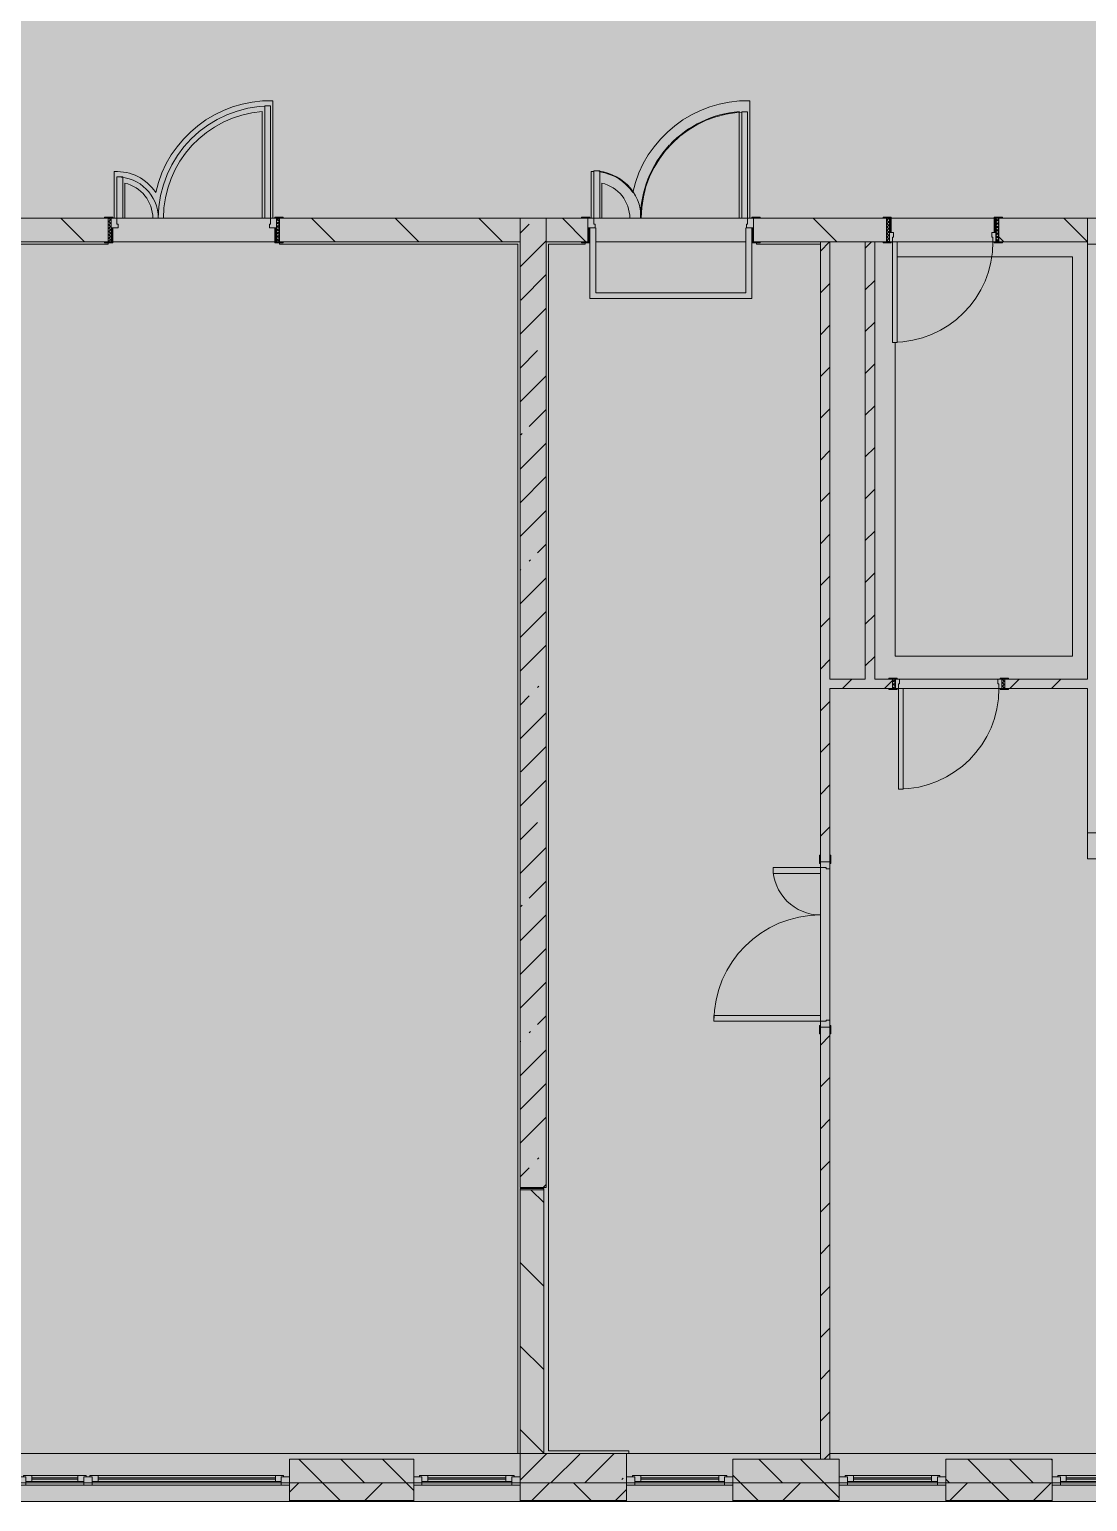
# Model space of a CAD drawing. Header units: millimetres. Extents: x 2623 to 210903, y -8553 to 29000.
# Drawn here: x 186873 to 195823, y -258 to 12198 of the extents above; entities that cross this region are included whole.
import ezdxf

# ---------------------------------------------------------------- set-up
doc = ezdxf.new("R2010")
doc.units = ezdxf.units.MM
for name, color, linetype, lineweight, true_color in [('A-DETL-2', 7, 'Continuous', 5, 0x737373), ('A-DOOR-3', 7, 'Continuous', 5, 0xb7b7b7), ('A-DOOR-4', 7, 'Continuous', 5, 0xe2e2e2), ('A-DOOR-5', 7, 'Continuous', 5, 0xaaaaaa), ('A-DOOR-FRAM-3', 7, 'Continuous', 5, 0xe2e2e2), ('A-DOOR-FRAM-4', 7, 'Continuous', 5, 0xb7b7b7), ('A-DOOR-FRAM-5', 7, 'Continuous', 5, 0xaaaaaa), ('A-FLOR-2', 7, 'Continuous', 5, 0xb7b7b7), ('A-GLAZ-1', 7, 'Continuous', 5, 0x737373), ('A-WALL-5', 7, 'Continuous', 5, 0x737373), ('A-WALL-6', 7, 'Continuous', 9, 0x737373), ('I-WALL-5', 7, 'Continuous', 5, 0x737373), ('S-COLS-2', 7, 'Continuous', 5, 0x737373)]:
    doc.layers.add(name, color=color, linetype=linetype, lineweight=lineweight, true_color=true_color)
doc.layers.add('A-DETL-GENF-6', color=7, linetype='Continuous', lineweight=9, true_color=0xc0c0c0, transparency=0.4)
for name, color, linetype, lineweight in [('A-WALL-4', 7, 'Continuous', 5), ('I-WALL-4', 7, 'Continuous', 5), ('S-COLS-1', 7, 'Continuous', 5)]:
    doc.layers.add(name, color=color, linetype=linetype, lineweight=lineweight)
pattern_1 = [(135, (83893.37, 0), (-353.5534, -353.5534), [])]
pattern_2 = [(45, (83893.37, 0), (-285.1231, 285.1231), []), (45, (84178.5, 0), (-285.1231, 285.1231), [504.031, -100.806, 16.764, -84.042])]
pattern_3 = [(45, (83893.37, 0), (-176.7767, 176.7767), [])]

# ---------------------------------------------------------------- blocks, each defined once
blk = doc.blocks.new('110_Дверь_СКБ_2Ст - Д-2а_л_ Из коридора на лестницу-32216062-3_1_3_птичка')
at = {"layer": 'A-DOOR-4'}
for points in [[(612, 100), (662, 100), (662, 1000), (612, 1000), (612, 300)], [(-588, 100), (-588, 500), (-638, 500), (-638, 100)], [(712, -100), (712, 20), (698, 20), (698, -100)]]:
    blk.add_hatch(color=256, dxfattribs=at).paths.add_polyline_path(points)
h = blk.add_hatch(color=256, dxfattribs=at)
h.paths.add_polyline_path([(712, 20), (712, 100), (662, 100), (662, 50), (652, 50), (652, 20), (680, 20)])
h.paths.add_polyline_path([(-628, 20), (-628, 50), (-638, 50), (-638, 100), (-688, 100), (-688, 20)])
at = {"layer": 'A-DOOR-FRAM-3'}
for points in [[(-672, 100), (-672, 108), (-742, 108), (-742, 100)], [(-672, -100), (-672, 20), (-688, 20), (-688, -100)], [(768, 100), (768, 108), (698, 108), (698, 100)], [(-672, -108), (-672, -100), (-742, -100), (-742, -108)], [(768, -108), (768, -100), (698, -100), (698, -108)]]:
    blk.add_hatch(color=256, dxfattribs=at).paths.add_polyline_path(points)
at = {"layer": 'A-DOOR-3'}
for p, q in [((662, 1000), (612, 1000)), ((612, 1000), (612, 100)), ((662, 100), (662, 1000)), ((-638, 500), (-638, 100)), ((-588, 500), (-638, 500)), ((-588, 100), (-588, 500)), ((-638, 100), (-588, 100)), ((612, 100), (662, 100))]:
    blk.add_line(p, q, dxfattribs=at)
for centre, radius, start, end in [((662, 100), 900, 90, 180), ((-638, 100), 400, 360, 90)]:
    blk.add_arc(centre, radius, start, end, dxfattribs=at)
at = {"layer": 'A-DOOR-FRAM-4'}
for p, q in [((-672, 108), (-742, 108)), ((-742, 108), (-742, 100)), ((-742, 100), (-672, 100)), ((-638, 100), (-688, 100)), ((-688, 100), (-688, 20)), ((-688, 20), (-628, 20)), ((-672, 20), (-688, 20)), ((-688, 20), (-688, -100)), ((-672, 100), (-672, 108)), ((-672, -100), (-672, 20)), ((-638, 50), (-638, 100)), ((-628, 50), (-638, 50)), ((-628, 20), (-628, 50)), ((662, 50), (652, 50)), ((652, 50), (652, 20)), ((652, 20), (712, 20)), ((662, 100), (662, 50)), ((712, 100), (662, 100)), ((768, 108), (698, 108)), ((698, 108), (698, 100)), ((698, 100), (768, 100)), ((712, 20), (698, 20)), ((698, 20), (698, -100)), ((712, 20), (712, 100)), ((712, -100), (712, 20)), ((768, 100), (768, 108)), ((-672, -100), (-742, -100)), ((-742, -100), (-742, -108)), ((-742, -108), (-672, -108)), ((-688, -100), (-672, -100)), ((-672, -108), (-672, -100)), ((698, -100), (712, -100)), ((768, -100), (698, -100)), ((698, -100), (698, -108)), ((698, -108), (768, -108)), ((768, -108), (768, -100))]:
    blk.add_line(p, q, dxfattribs=at)
blk = doc.blocks.new('120_Окно_СКБ_2Ст_Фрамуга сверху - 120_Окно_СКБ_2Ст_2300х2500_h_ ДОО-19727959-3_1_3_птичка')
at = {"layer": 'A-GLAZ-1'}
for p, q in [((-1150, -127), (-1150, -57)), ((-1150, -57), (-1080, -57)), ((1150, -57), (-1150, -57)), ((-1080, -57), (-1080, -127)), ((-1080, -57), (1080, -57)), ((520, -87), (-1080, -87)), ((-1080, -87), (-1080, -127)), ((-1030, -137), (-1030, -87)), ((-1030, -107), (470, -107)), ((470, -117), (-1030, -117)), ((470, -137), (470, -87)), ((520, -127), (520, -57)), ((520, -57), (590, -57)), ((520, -127), (520, -87)), ((590, -57), (590, -127)), ((1080, -87), (590, -87)), ((590, -87), (590, -127)), ((640, -137), (640, -87)), ((640, -107), (1030, -107)), ((1030, -117), (640, -117)), ((1030, -137), (1030, -87)), ((1080, -127), (1080, -57)), ((1080, -57), (1150, -57)), ((1080, -127), (1080, -87)), ((1150, -57), (1150, -127)), ((-1080, -127), (-1150, -127)), ((-1150, -127), (-1100, -127)), ((-1080, -127), (-1100, -127)), ((-1100, -127), (-1100, -137)), ((-1100, -137), (540, -137)), ((540, -137), (-1100, -137)), ((590, -127), (520, -127)), ((540, -127), (520, -127)), ((540, -127), (570, -127)), ((540, -127), (570, -127)), ((540, -137), (540, -127)), ((590, -127), (570, -127)), ((570, -127), (570, -137)), ((570, -137), (1100, -137)), ((1100, -137), (570, -137)), ((1150, -127), (1080, -127)), ((1100, -127), (1080, -127)), ((1100, -127), (1150, -127)), ((1100, -137), (1100, -127))]:
    blk.add_line(p, q, dxfattribs=at)
blk = doc.blocks.new('120_Окно_СКБ_1Ст - 120_Окно_СКБ_1Ст 900х2500_h_ с форточкой-22876038-3_1_3_птичка')
at = {"layer": 'A-GLAZ-1'}
for p, q in [((-450, -127), (-450, -57)), ((-450, -57), (-380, -57)), ((450, -57), (-450, -57)), ((-380, -57), (-380, -127)), ((380, -87), (-380, -87)), ((-380, -87), (-380, -127)), ((-330, -137), (-330, -87)), ((-330, -107), (330, -107)), ((330, -117), (-330, -117)), ((330, -137), (330, -87)), ((380, -127), (380, -57)), ((380, -57), (450, -57)), ((380, -127), (380, -87)), ((450, -57), (450, -127)), ((-380, -127), (-450, -127)), ((-450, -127), (-400, -127)), ((-380, -127), (-400, -127)), ((-400, -127), (-400, -137)), ((-400, -137), (400, -137)), ((400, -137), (-400, -137)), ((450, -127), (380, -127)), ((400, -127), (380, -127)), ((400, -127), (450, -127)), ((400, -137), (400, -127))]:
    blk.add_line(p, q, dxfattribs=at)
blk = doc.blocks.new('110_Дверь_СКБ_1Ст_Внутренняя1 - Д-8 950x2100h_охрана-V60-3_1_3_птичка')
at = {"layer": 'A-DOOR-4'}
h = blk.add_hatch(color=256, dxfattribs=at)
h.paths.add_polyline_path([(437.5, 100), (437.5, 60), (427.5, 60), (427.5, 20), (462.5, 20), (462.5, 100)])
h.paths.add_polyline_path([(-412.5, 100), (-437.5, 100), (-437.5, 20), (-402.5, 20), (-402.5, 60), (-412.5, 60)])
at = {"layer": 'A-DOOR-5'}
h = blk.add_hatch(dxfattribs=at)
h.set_pattern_fill('FP_9', color=256, style=0, pattern_type=2)
h.set_pattern_definition([(135, (1826.41, 164.685), (-14.14214, -14.14214), []), (225, (1826.41, 164.685), (14.14214, -14.14214), [])])
h.paths.add_polyline_path([(487.5, 100), (462.5, 100), (462.5, -100), (487.5, -100), (487.5, -34.8)])
at = {"layer": 'A-DOOR-FRAM-3'}
for points in [[(397.5, 950), (397.5, 100), (437.5, 100), (437.5, 950)], [(-492.5, 108), (-492.5, 100), (-422.5, 100), (-422.5, 108)], [(-422.5, 20), (-437.5, 20), (-437.5, -100), (-422.5, -100), (-422.5, -34.8)], [(517.5, 108), (447.5, 108), (447.5, 100), (517.5, 100)], [(462.5, 20), (447.5, 20), (447.5, -100), (462.5, -100), (462.5, -34.8)], [(-492.5, -100), (-492.5, -108), (-422.5, -108), (-422.5, -100)], [(447.5, -100), (447.5, -108), (517.5, -108), (517.5, -100)]]:
    blk.add_hatch(color=256, dxfattribs=at).paths.add_polyline_path(points)
at = {"layer": 'A-DOOR-FRAM-5'}
h = blk.add_hatch(dxfattribs=at)
h.set_pattern_fill('FP_10', color=256, style=0, pattern_type=2)
h.set_pattern_definition([(45, (-296.384, 164.685), (-14.1421, 14.1421), []), (135, (-296.384, 164.685), (-14.1421, -14.1421), [])])
h.paths.add_polyline_path([(-437.5, 100), (-462.5, 100), (-462.5, -100), (-437.5, -100), (-437.5, -34.8)])
at = {"layer": 'A-DOOR-3'}
for p, q in [((437.5, 950), (397.5, 950)), ((397.5, 950), (397.5, 100)), ((437.5, 100), (437.5, 950)), ((397.5, 100), (437.5, 100))]:
    blk.add_line(p, q, dxfattribs=at)
blk.add_arc((437.5, 100), 850, 90, 180, dxfattribs=at)
at = {"layer": 'A-DOOR-FRAM-4'}
for p, q in [((-422.5, 108), (-492.5, 108)), ((-492.5, 108), (-492.5, 100)), ((-492.5, 100), (-422.5, 100)), ((-437.5, 100), (-462.5, 100)), ((-462.5, 100), (-462.5, -100)), ((-412.5, 100), (-437.5, 100)), ((-437.5, 100), (-437.5, 20)), ((-437.5, -100), (-437.5, 100)), ((-422.5, 100), (-437.5, 100)), ((-437.5, 100), (-437.5, 99)), ((-437.5, 99), (-422.5, 99)), ((-437.5, 20), (-402.5, 20)), ((-422.5, 20), (-437.5, 20)), ((-437.5, 20), (-437.5, -100)), ((-422.5, 100), (-422.5, 108)), ((-422.5, 99), (-422.5, 100)), ((-422.5, -100), (-422.5, 20)), ((-412.5, 60), (-412.5, 100)), ((-402.5, 60), (-412.5, 60)), ((-402.5, 20), (-402.5, 60)), ((437.5, 60), (427.5, 60)), ((427.5, 60), (427.5, 20)), ((427.5, 20), (462.5, 20)), ((437.5, 100), (437.5, 60)), ((462.5, 100), (437.5, 100)), ((517.5, 108), (447.5, 108)), ((447.5, 108), (447.5, 100)), ((462.5, 100), (447.5, 100)), ((447.5, 100), (447.5, 99)), ((447.5, 100), (517.5, 100)), ((447.5, 99), (462.5, 99)), ((462.5, 20), (447.5, 20)), ((447.5, 20), (447.5, -100)), ((462.5, 20), (462.5, 100)), ((487.5, 100), (462.5, 100)), ((462.5, 100), (462.5, -100)), ((462.5, 99), (462.5, 100)), ((462.5, -100), (462.5, 20)), ((487.5, -100), (487.5, 100)), ((517.5, 100), (517.5, 108)), ((-422.5, -100), (-492.5, -100)), ((-492.5, -100), (-492.5, -108)), ((-492.5, -108), (-422.5, -108)), ((-462.5, -100), (-437.5, -100)), ((-437.5, -100), (-422.5, -100)), ((-422.5, -108), (-422.5, -100)), ((447.5, -100), (462.5, -100)), ((517.5, -100), (447.5, -100)), ((447.5, -100), (447.5, -108)), ((447.5, -108), (517.5, -108)), ((462.5, -100), (487.5, -100)), ((517.5, -108), (517.5, -100))]:
    blk.add_line(p, q, dxfattribs=at)
blk = doc.blocks.new('110_Дверь_СКБ_1Ст_Внутренняя1 - Д-8 950x2100h_охрана-V89-3_1_3_птичка')
at = {"layer": 'A-DOOR-4'}
h = blk.add_hatch(color=256, dxfattribs=at)
h.paths.add_polyline_path([(437, 40), (437, 0), (427, 0), (427, -40), (462, -40), (462, 40)])
h.paths.add_polyline_path([(-413, 40), (-438, 40), (-438, -40), (-403, -40), (-403, 0), (-413, 0)])
at = {"layer": 'A-DOOR-5'}
h = blk.add_hatch(dxfattribs=at)
h.set_pattern_fill('FP_19', color=256, style=0, pattern_type=2)
h.set_pattern_definition([(135, (1826.41, 104.685), (-14.14214, -14.14214), []), (225, (1826.41, 104.685), (14.14214, -14.14214), [])])
h.paths.add_polyline_path([(487, 40), (462, 40), (462, -40), (487, -40)])
at = {"layer": 'A-DOOR-FRAM-3'}
for points in [[(397, 890), (397, 40), (437, 40), (437, 890)], [(-493, 48), (-493, 40), (-423, 40), (-423, 48)], [(517, 48), (447, 48), (447, 40), (517, 40)], [(-423, -40), (-493, -40), (-493, -48), (-423, -48)], [(447, -40), (447, -48), (517, -48), (517, -40)]]:
    blk.add_hatch(color=256, dxfattribs=at).paths.add_polyline_path(points)
at = {"layer": 'A-DOOR-FRAM-5'}
h = blk.add_hatch(dxfattribs=at)
h.set_pattern_fill('FP_20', color=256, style=0, pattern_type=2)
h.set_pattern_definition([(45, (-296.384, 104.685), (-14.1421, 14.1421), []), (135, (-296.384, 104.685), (-14.1421, -14.1421), [])])
h.paths.add_polyline_path([(-438, 40), (-463, 40), (-463, -40), (-438, -40)])
at = {"layer": 'A-DOOR-3'}
for p, q in [((437, 890), (397, 890)), ((397, 890), (397, 40)), ((437, 40), (437, 890)), ((397, 40), (437, 40))]:
    blk.add_line(p, q, dxfattribs=at)
blk.add_arc((437, 40), 850, 90, 180, dxfattribs=at)
at = {"layer": 'A-DOOR-FRAM-4'}
for p, q in [((-423, 48), (-493, 48)), ((-493, 48), (-493, 40)), ((-493, 40), (-423, 40)), ((-438, 40), (-463, 40)), ((-463, 40), (-463, -40)), ((-413, 40), (-438, 40)), ((-438, 40), (-438, -40)), ((-438, -40), (-438, 40)), ((-423, 40), (-438, 40)), ((-438, 40), (-438, 39)), ((-438, 39), (-423, 39)), ((-423, 40), (-423, 48)), ((-423, 39), (-423, 40)), ((-413, 0), (-413, 40)), ((-403, 0), (-413, 0)), ((-403, -40), (-403, 0)), ((437, 0), (427, 0)), ((427, 0), (427, -40)), ((437, 40), (437, 0)), ((462, 40), (437, 40)), ((517, 48), (447, 48)), ((447, 48), (447, 40)), ((462, 40), (447, 40)), ((447, 40), (447, 39)), ((447, 40), (517, 40)), ((447, 39), (462, 39)), ((462, -40), (462, 40)), ((487, 40), (462, 40)), ((462, 40), (462, -40)), ((462, 39), (462, 40)), ((487, -40), (487, 40)), ((517, 40), (517, 48)), ((-423, -40), (-493, -40)), ((-493, -40), (-493, -48)), ((-493, -48), (-423, -48)), ((-463, -40), (-438, -40)), ((-423, -39), (-438, -39)), ((-438, -39), (-438, -40)), ((-438, -40), (-403, -40)), ((-438, -40), (-423, -40)), ((-423, -40), (-423, -39)), ((-423, -48), (-423, -40)), ((427, -40), (462, -40)), ((462, -39), (447, -39)), ((447, -39), (447, -40)), ((447, -40), (462, -40)), ((517, -40), (447, -40)), ((447, -40), (447, -48)), ((447, -48), (517, -48)), ((462, -40), (462, -39)), ((462, -40), (487, -40)), ((517, -48), (517, -40))]:
    blk.add_line(p, q, dxfattribs=at)
blk = doc.blocks.new('110_Дверь_СКБ_2Ст - Д-6_л__ ДОО_Дв_1450x2100h_Дверь из раздевальной в коридор-V90-3_1_3_птичка')
at = {"layer": 'A-DOOR-4'}
for points in [[(662.5, 100), (662.5, 1050), (612.5, 1050), (612.5, 100)], [(-587.5, 100), (-587.5, 450), (-637.5, 450), (-637.5, 100)]]:
    blk.add_hatch(color=256, dxfattribs=at).paths.add_polyline_path(points)
h = blk.add_hatch(color=256, dxfattribs=at)
h.paths.add_polyline_path([(652.5, 20), (712.5, 20), (712.5, 100), (662.5, 100), (662.5, 50), (652.5, 50)])
h.paths.add_polyline_path([(-687.5, 20), (-627.5, 20), (-627.5, 50), (-637.5, 50), (-637.5, 100), (-687.5, 100)])
at = {"layer": 'A-DOOR-5'}
h = blk.add_hatch(dxfattribs=at)
h.set_pattern_fill('FP_21', color=256, style=0, pattern_type=2)
h.set_pattern_definition([(135, (1576.41, 164.685), (-14.14214, -14.14214), []), (225, (1576.41, 164.685), (14.14214, -14.14214), [])])
h.paths.add_polyline_path([(737.5, -100), (737.5, 100), (712.5, 100), (712.5, -100)])
at = {"layer": 'A-DOOR-FRAM-3'}
for points in [[(-672.5, 100), (-672.5, 108), (-742.5, 108), (-742.5, 100)], [(-672.5, -100), (-672.5, 20), (-687.5, 20), (-687.5, -100)], [(767.5, 100), (767.5, 108), (697.5, 108), (697.5, 100)], [(712.5, -100), (712.5, 20), (697.5, 20), (697.5, -100)], [(-672.5, -108), (-672.5, -100), (-742.5, -100), (-742.5, -108)], [(767.5, -108), (767.5, -100), (697.5, -100), (697.5, -108)]]:
    blk.add_hatch(color=256, dxfattribs=at).paths.add_polyline_path(points)
at = {"layer": 'A-DOOR-FRAM-5'}
h = blk.add_hatch(dxfattribs=at)
h.set_pattern_fill('FP_22', color=256, style=0, pattern_type=2)
h.set_pattern_definition([(45, (-546.384, 164.685), (-14.1421, 14.1421), []), (135, (-546.384, 164.685), (-14.1421, -14.1421), [])])
h.paths.add_polyline_path([(-687.5, -100), (-687.5, 100), (-712.5, 100), (-712.5, -100)])
at = {"layer": 'A-DOOR-3'}
for p, q in [((662.5, 1050), (612.5, 1050)), ((612.5, 1050), (612.5, 100)), ((662.5, 100), (662.5, 1050)), ((-637.5, 450), (-637.5, 100)), ((-587.5, 450), (-637.5, 450)), ((-587.5, 100), (-587.5, 450)), ((-637.5, 100), (-587.5, 100)), ((612.5, 100), (662.5, 100))]:
    blk.add_line(p, q, dxfattribs=at)
for centre, radius, start, end in [((662.5, 100), 950, 90, 180), ((-637.5, 100), 350, 360, 90)]:
    blk.add_arc(centre, radius, start, end, dxfattribs=at)
at = {"layer": 'A-DOOR-FRAM-4'}
for p, q in [((-672.5, 108), (-742.5, 108)), ((-742.5, 108), (-742.5, 100)), ((-742.5, 100), (-672.5, 100)), ((-687.5, 100), (-712.5, 100)), ((-712.5, 100), (-712.5, -100)), ((-637.5, 100), (-687.5, 100)), ((-687.5, 100), (-687.5, 20)), ((-687.5, -100), (-687.5, 100)), ((-687.5, 20), (-627.5, 20)), ((-672.5, 20), (-687.5, 20)), ((-687.5, 20), (-687.5, -100)), ((-672.5, 100), (-672.5, 108)), ((-672.5, -100), (-672.5, 20)), ((-637.5, 50), (-637.5, 100)), ((-627.5, 50), (-637.5, 50)), ((-627.5, 20), (-627.5, 50)), ((662.5, 50), (652.5, 50)), ((652.5, 50), (652.5, 20)), ((652.5, 20), (712.5, 20)), ((662.5, 100), (662.5, 50)), ((712.5, 100), (662.5, 100)), ((767.5, 108), (697.5, 108)), ((697.5, 108), (697.5, 100)), ((697.5, 100), (767.5, 100)), ((712.5, 20), (697.5, 20)), ((697.5, 20), (697.5, -100)), ((712.5, 20), (712.5, 100)), ((737.5, 100), (712.5, 100)), ((712.5, 100), (712.5, -100)), ((712.5, -100), (712.5, 20)), ((737.5, -100), (737.5, 100)), ((767.5, 100), (767.5, 108)), ((-672.5, -100), (-742.5, -100)), ((-742.5, -100), (-742.5, -108)), ((-742.5, -108), (-672.5, -108)), ((-712.5, -100), (-687.5, -100)), ((-687.5, -100), (-672.5, -100)), ((-672.5, -108), (-672.5, -100)), ((697.5, -100), (712.5, -100)), ((767.5, -100), (697.5, -100)), ((697.5, -100), (697.5, -108)), ((697.5, -108), (767.5, -108)), ((712.5, -100), (737.5, -100)), ((767.5, -108), (767.5, -100))]:
    blk.add_line(p, q, dxfattribs=at)
blk = doc.blocks.new('120_Окно_СКБ_1Ст - 120_Окно_СКБ_1Ст 900х2500_h_ с форточкой-V156-3_1_3_птичка')
at = {"layer": 'A-GLAZ-1'}
for p, q in [((-450, -127), (-450, -57)), ((-450, -57), (-380, -57)), ((450, -57), (-450, -57)), ((-380, -57), (-380, -127)), ((380, -87), (-380, -87)), ((-380, -87), (-380, -127)), ((-330, -137), (-330, -87)), ((-330, -107), (330, -107)), ((330, -117), (-330, -117)), ((330, -137), (330, -87)), ((380, -127), (380, -57)), ((380, -57), (450, -57)), ((380, -127), (380, -87)), ((450, -57), (450, -127)), ((-380, -127), (-450, -127)), ((-450, -127), (-400, -127)), ((-380, -127), (-400, -127)), ((-400, -127), (-400, -137)), ((-400, -137), (400, -137)), ((400, -137), (-400, -137)), ((450, -127), (380, -127)), ((400, -127), (380, -127)), ((400, -137), (400, -127)), ((404, -127), (450, -127))]:
    blk.add_line(p, q, dxfattribs=at)
blk = doc.blocks.new('110_Дверь_СКБ_2Ст - Д-5_п_ Из игровой в коридор-32351726-3_1_3_птичка')
at = {"layer": 'A-DOOR-4'}
h = blk.add_hatch(color=256, dxfattribs=at)
h.paths.add_polyline_path([(712, -40), (712, 40), (652, 40), (652, 10), (662, 10), (662, -40)])
h.paths.add_polyline_path([(-628, 40), (-688, 40), (-688, -40), (-638, -40), (-638, 10), (-628, 10)])
for points in [[(-588, -440), (-588, -40), (-638, -40), (-638, -440)], [(662, -940), (662, -40), (612, -40), (612, -940)]]:
    blk.add_hatch(color=256, dxfattribs=at).paths.add_polyline_path(points)
at = {"layer": 'A-DOOR-FRAM-3'}
for points in [[(-673, 48), (-743, 48), (-743, 40), (-673, 40)], [(767, 48), (697, 48), (697, 40), (767, 40)], [(-673, -40), (-743, -40), (-743, -48), (-673, -48)], [(767, -40), (697, -40), (697, -48), (767, -48)]]:
    blk.add_hatch(color=256, dxfattribs=at).paths.add_polyline_path(points)
at = {"layer": 'A-DOOR-3'}
for p, q in [((-638, -40), (-588, -40)), ((-638, -440), (-638, -40)), ((-588, -40), (-588, -440)), ((612, -40), (662, -40)), ((612, -940), (612, -40)), ((662, -40), (662, -940)), ((-588, -440), (-638, -440)), ((662, -940), (612, -940))]:
    blk.add_line(p, q, dxfattribs=at)
for centre, radius, start, end in [((-638, -40), 400, 270, 0), ((662, -40), 900, 180, 270)]:
    blk.add_arc(centre, radius, start, end, dxfattribs=at)
at = {"layer": 'A-DOOR-FRAM-4'}
for p, q in [((-743, 48), (-673, 48)), ((-743, 40), (-743, 48)), ((-673, 40), (-743, 40)), ((-688, 40), (-628, 40)), ((-688, -40), (-688, 40)), ((-688, 40), (-673, 40)), ((-688, 39), (-688, 40)), ((-673, 39), (-688, 39)), ((-673, 48), (-673, 40)), ((-673, 40), (-673, 39)), ((-638, 10), (-638, -40)), ((-628, 10), (-638, 10)), ((-628, 40), (-628, 10)), ((652, 40), (712, 40)), ((652, 10), (652, 40)), ((662, 10), (652, 10)), ((662, -40), (662, 10)), ((697, 40), (697, 48)), ((697, 48), (767, 48)), ((697, 39), (697, 40)), ((697, 40), (712, 40)), ((767, 40), (697, 40)), ((712, 39), (697, 39)), ((712, 40), (712, -40)), ((712, 40), (712, 39)), ((767, 48), (767, 40)), ((-743, -40), (-673, -40)), ((-743, -48), (-743, -40)), ((-673, -48), (-743, -48)), ((-638, -40), (-688, -40)), ((-673, -40), (-673, -48)), ((712, -40), (662, -40)), ((697, -48), (697, -40)), ((697, -40), (767, -40)), ((767, -48), (697, -48)), ((767, -40), (767, -48))]:
    blk.add_line(p, q, dxfattribs=at)

msp = doc.modelspace()

# ---------------------------------------------------------------- hatches: boundary and pattern name
at = {"layer": 'A-DETL-GENF-6'}
msp.add_hatch(color=256, dxfattribs=at).paths.add_polyline_path([(209126.4, -258), (209126.4, 21479), (177226.4, 21479), (177226.4, 27379), (168463.4, 27379), (168463.4, 10208.3), (173103.4, 10208.3), (173103.4, -258), (207881, -258)])
at = {"layer": 'A-WALL-4'}
h = msp.add_hatch(dxfattribs=at)
h.set_pattern_fill('FP_71', color=256, style=0, pattern_type=2)
h.set_pattern_definition([(135, (83893.37, 0), (-176.7767, -176.7767), [])])
h.paths.add_polyline_path([(205323.4, -100), (205323.4, 100), (205023.4, 100), (205023.4, -100), (205084.3, -100)])
h.paths.add_polyline_path([(194623.4, -100), (195523.4, -100), (195523.4, 100), (194623.4, 100)])
h.paths.add_polyline_path([(197323.4, -100), (197573.4, -100), (197573.4, 100), (197323.4, 100)])
h.paths.add_polyline_path([(203223.4, -100), (203219.9, 100), (202723.4, 100), (202723.4, -100), (203219.9, -100)])
h.paths.add_polyline_path([(192823.4, -100), (193723.4, -100), (193723.4, 100), (192823.4, 100)])
h.paths.add_polyline_path([(199873.4, -100), (200923.4, -100), (200923.4, 100), (199873.4, 100)])
h.paths.add_polyline_path([(178516.5, -100), (178673.4, -100), (178673.4, 100), (178423.4, 100), (178423.4, -100)])
h.paths.add_polyline_path([(184723.4, -100), (185623.4, -100), (185623.4, 100), (184723.4, 100)])
h.paths.add_polyline_path([(182023.4, -100), (182023.4, 100), (180973.4, 100), (180973.4, -100), (181779.2, -100)])
h.paths.add_polyline_path([(186773.4, -100), (186773.4, 100), (186523.4, 100), (186523.4, -100)])
h.paths.add_polyline_path([(189073.4, -100), (190123.4, -100), (190123.4, 100), (189073.4, 100)])
h.paths.add_polyline_path([(176186, -100), (176623.4, -100), (176623.4, 100), (175823.4, 100), (175823.4, -100)])
h = msp.add_hatch(dxfattribs=at)
h.set_pattern_fill('FP_73', color=256, style=0, pattern_type=2)
h.set_pattern_definition([(45, (83893.37, 0), (-353.5534, 353.5534), []), (135, (83893.37, 0), (-353.5534, -353.5534), [])])
h.paths.add_polyline_path([(204123.4, -250), (205323.4, -250), (205323.4, -100), (204123.4, -100)])
h.paths.add_polyline_path([(207881, -250), (208973.4, -250), (208973.4, -100), (207623.4, -100), (207623.4, -250)])
h.paths.add_polyline_path([(191101.3, -250), (191923.4, -250), (191923.4, -100), (191023.4, -100), (191023.4, -250)])
h.paths.add_polyline_path([(195523.4, -250), (195523.4, -100), (194623.4, -100), (194623.4, -250), (194830.1, -250)])
h.paths.add_polyline_path([(196694.5, -250), (197573.4, -250), (197573.4, -100), (196423.4, -100), (196423.4, -250)])
h.paths.add_polyline_path([(193723.4, -250), (193723.4, -100), (192823.4, -100), (192823.4, -250), (193431.8, -250)])
h.paths.add_polyline_path([(199873.4, -250), (200923.4, -250), (200923.4, -100), (199873.4, -100)])
h.paths.add_polyline_path([(203223.4, -250), (203219.9, -100), (201823.4, -100), (201823.4, -250), (203219.9, -250)])
h.paths.add_polyline_path([(182923.4, -250), (183823.4, -250), (183823.4, -100), (182923.4, -100)])
h.paths.add_polyline_path([(190123.4, -250), (190123.4, -100), (189073.4, -100), (189073.4, -250), (189236.9, -250)])
h.paths.add_polyline_path([(181779.2, -250), (182023.4, -250), (182023.4, -100), (180973.4, -100), (180973.4, -250)])
h.paths.add_polyline_path([(186773.4, -250), (186773.4, -100), (184723.4, -100), (184723.4, -250), (186440.3, -250)])
h.paths.add_polyline_path([(178050.4, -250), (178673.4, -250), (178673.4, -100), (177523.4, -100), (177523.4, -250)])
h.paths.add_polyline_path([(176623.4, -250), (176623.4, -100), (175823.4, -100), (175823.4, -250), (176186, -250)])
h.paths.add_polyline_path([(174787.7, -250), (174923.4, -250), (174923.4, -100), (173103.4, -100), (173103.4, -250), (174321.6, -250)])
at = {"layer": 'I-WALL-4'}
h = msp.add_hatch(dxfattribs=at)
h.set_pattern_fill('FP_72', color=256, style=0, pattern_type=2)
h.set_pattern_definition(pattern_1)
h.paths.add_polyline_path([(185503.4, 10400), (187538.4, 10400), (187538.4, 10600), (185503.4, 10600)])
h.paths.add_polyline_path([(189236.9, 10400), (191023.4, 10400), (191023.4, 10600), (188988.4, 10600), (188988.4, 10400), (189018.4, 10400)])
h.paths.add_polyline_path([(173823.4, 10400), (173878.4, 10400), (173878.4, 10600), (173503.4, 10600), (173503.4, 10400), (173678.4, 10400)])
h.paths.add_polyline_path([(175333.4, 10400), (176403.4, 10400), (176403.4, 10600), (175278.4, 10600), (175278.4, 10400)])
h.paths.add_polyline_path([(178050.4, 10400), (178103.4, 10400), (178103.4, 10600), (177353.4, 10600), (177353.4, 10400), (177383.4, 10400)])
h = msp.add_hatch(dxfattribs=at)
h.set_pattern_fill('FP_69', color=256, style=0, pattern_type=2)
h.set_pattern_definition(pattern_2)
h.paths.add_polyline_path([(191243.4, 2400), (191243.4, 10600), (191023.4, 10600), (191023.4, 2400)])
h = msp.add_hatch(dxfattribs=at)
h.set_pattern_fill('FP_72', color=256, style=0, pattern_type=2)
h.set_pattern_definition(pattern_1)
h.paths.add_polyline_path([(204152.1, 10400), (205103.4, 10400), (205103.4, 10600), (203223.4, 10600), (203223.4, 10400)])
h.paths.add_polyline_path([(193485.3, 10400), (194123.4, 10400), (194123.4, 10600), (192998.4, 10600), (192998.4, 10400), (193198.4, 10400)])
h.paths.add_polyline_path([(191598.4, 10400), (191598.4, 10600), (191243.4, 10600), (191243.4, 10400), (191543.4, 10400)])
h.paths.add_polyline_path([(195762.3, 10400), (195823.4, 10400), (195823.4, 10600), (195073.4, 10600), (195073.4, 10400), (195103.4, 10400)])
h = msp.add_hatch(dxfattribs=at)
h.set_pattern_fill('FP_74', color=256, style=0, pattern_type=2)
h.set_pattern_definition(pattern_3)
h.paths.add_polyline_path([(193643.4, 100), (193643.4, 3755), (193563.4, 3755), (193563.4, 100)])
h.paths.add_polyline_path([(193613.4, 5155), (193643.4, 5155), (193643.4, 10400), (193563.4, 10400), (193563.4, 5155)])
h = msp.add_hatch(dxfattribs=at)
h.set_pattern_fill('FP_74', color=256, style=0, pattern_type=2)
h.set_pattern_definition(pattern_3)
h.paths.add_polyline_path([(194023.4, 6700), (194023.4, 10400), (193943.4, 10400), (193943.4, 6700)])
h = msp.add_hatch(dxfattribs=at)
h.set_pattern_fill('FP_74', color=256, style=0, pattern_type=2)
h.set_pattern_definition(pattern_3)
h.paths.add_polyline_path([(194143.4, 6620), (194173.4, 6620), (194173.4, 6700), (193643.4, 6700), (193643.4, 6620)])
h.paths.add_polyline_path([(195123.4, 6620), (195823.4, 6620), (195823.4, 6700), (195123.4, 6700)])
h = msp.add_hatch(dxfattribs=at)
h.set_pattern_fill('FP_72', color=256, style=0, pattern_type=2)
h.set_pattern_definition(pattern_1)
h.paths.add_polyline_path([(191223.4, 150), (191223.4, 2380), (191023.4, 2380), (191023.4, 150), (191101.3, 150)])
at = {"layer": 'S-COLS-1'}
h = msp.add_hatch(dxfattribs=at)
h.set_pattern_fill('FP_69', color=256, style=0, pattern_type=2)
h.set_pattern_definition(pattern_2)
h.paths.add_polyline_path([(191023.4, -100), (191923.4, -100), (191923.4, 150), (191023.4, 150)])

# ---------------------------------------------------------------- linework, layer by layer
at = {"layer": 'A-DETL-2'}
for p, q in [((195696.8, 10273.7), (194213.4, 10273.7)), ((195696.8, 6893.7), (195696.8, 10273.7)), ((194196.8, 9550), (194196.8, 6893.7)), ((194196.8, 6893.7), (195696.8, 6893.7))]:
    msp.add_line(p, q, dxfattribs=at)
at = {"layer": 'A-FLOR-2'}
for p, q in [((188931.8, 10600), (188931.8, 11594.8)), ((192966.8, 10600), (192966.8, 11594.8)), ((188841.8, 11502.3), (188841.8, 10600)), ((192876.8, 11502.3), (192876.8, 10600)), ((187590.6, 10994.4), (187590.6, 10600)), ((191625.6, 10994.4), (191625.6, 10600)), ((187680.6, 10600), (187680.6, 10897.1)), ((191715.6, 10600), (191715.6, 10897.1)), ((187663.4, 10600), (187680.6, 10600)), ((187916.8, 10600), (188006.8, 10600)), ((188006.8, 10600), (188863.4, 10600)), ((191698.4, 10600), (191715.6, 10600)), ((191951.8, 10600), (192041.8, 10600)), ((192041.8, 10600), (192898.4, 10600)), ((191663.4, 9970), (191663.4, 10520)), ((192933.4, 10520), (192933.4, 9970)), ((187538.4, 10380), (185524.4, 10380)), ((187538.4, 10392), (187538.4, 10380)), ((188988.4, 10380), (188988.4, 10392)), ((191003.4, 10380), (188988.4, 10380)), ((191003.4, 150), (191003.4, 10380)), ((191573.4, 10380), (191263.4, 10380)), ((191263.4, 10380), (191263.4, 170)), ((191573.4, 10392), (191573.4, 10380)), ((191613.4, 10392), (191613.4, 9920)), ((192983.4, 9920), (192983.4, 10392)), ((193023.4, 10380), (193023.4, 10392)), ((193563.4, 10380), (193023.4, 10380)), ((192933.4, 9970), (191663.4, 9970)), ((191613.4, 9920), (192983.4, 9920)), ((191263.4, 170), (191943.4, 170)), ((191943.4, 170), (191943.4, 150))]:
    msp.add_line(p, q, dxfattribs=at)
for centre, radius, start, end in [((188911.8, 10600), 995, 88.8489, 167.32946), ((192946.8, 10600), 995, 88.8489, 167.32946), ((188911.8, 10600), 905, 94.43687, 180), ((192946.8, 10600), 905, 94.43687, 136.58332), ((192946.8, 10600), 905, 136.94616, 180), ((187611.8, 10600), 395, 33.54048, 93.07201), ((191646.8, 10600), 395, 89.76418, 93.07201), ((191646.8, 10600), 395, 33.54048, 82.48481), ((187611.8, 10600), 305, 0, 76.9573), ((191646.8, 10600), 305, 0, 76.9573)]:
    msp.add_arc(centre, radius, start, end, dxfattribs=at)
at = {"layer": 'A-WALL-5'}
for p, q in [((190123.4, 100), (189073.4, 100)), ((189073.4, 100), (189073.4, -258)), ((190123.4, -258), (190123.4, 100)), ((193563.4, 100), (192823.4, 100)), ((192823.4, 100), (192823.4, -258)), ((193723.4, 100), (193643.4, 100)), ((193723.4, -258), (193723.4, 100)), ((195523.4, 100), (194623.4, 100)), ((194623.4, 100), (194623.4, -258)), ((195523.4, -258), (195523.4, 100)), ((186773.4, -100), (189073.4, -100)), ((191923.4, -100), (191023.4, -100)), ((191023.4, -100), (191023.4, -258)), ((191923.4, -258), (191923.4, -100)), ((193723.4, -100), (194623.4, -100)), ((184723.4, -258), (200923.4, -258))]:
    msp.add_line(p, q, dxfattribs=at)
at = {"layer": 'A-WALL-6'}
for p, q in [((191023.4, 10400), (191023.4, 10600)), ((191243.4, 10600), (191243.4, 10400)), ((195823.4, 10400), (195823.4, 10600)), ((193643.4, 10400), (193563.4, 10400)), ((194023.4, 10400), (193943.4, 10400)), ((195903.4, 10380), (195823.4, 10380)), ((195823.4, 5400), (195903.4, 5400)), ((193563.4, 100), (193643.4, 100)), ((189073.4, -100), (190123.4, -100)), ((190123.4, -100), (189073.4, -100)), ((192823.4, -100), (193723.4, -100)), ((193723.4, -100), (192823.4, -100)), ((194623.4, -100), (195523.4, -100)), ((195523.4, -100), (194623.4, -100)), ((189073.4, -250), (190123.4, -250)), ((189073.4, -253), (190123.4, -253)), ((191023.4, -250), (191923.4, -250)), ((191023.4, -253), (191923.4, -253)), ((192823.4, -250), (193723.4, -250)), ((192823.4, -253), (193723.4, -253)), ((194623.4, -250), (195523.4, -250)), ((194623.4, -253), (195523.4, -253))]:
    msp.add_line(p, q, dxfattribs=at)
at = {"layer": 'I-WALL-5'}
for p, q in [((187508.4, 10600), (182593.4, 10600)), ((187680.6, 10600), (187916.8, 10600)), ((191543.4, 10600), (189018.4, 10600)), ((191715.6, 10600), (191951.8, 10600)), ((194093.4, 10600), (193053.4, 10600)), ((194163.4, 10600), (195033.4, 10600)), ((205103.4, 10600), (195103.4, 10600)), ((185503.4, 10400), (187508.4, 10400)), ((188948.4, 10400), (187578.4, 10400)), ((189018.4, 10400), (191023.4, 10400)), ((191023.4, 10400), (191023.4, 2400)), ((191243.4, 10400), (191543.4, 10400)), ((191243.4, 2400), (191243.4, 10400)), ((192933.4, 10400), (191663.4, 10400)), ((193053.4, 10400), (193563.4, 10400)), ((193563.4, 10400), (193563.4, 5210)), ((193643.4, 10400), (193943.4, 10400)), ((193643.4, 6700), (193643.4, 10400)), ((193943.4, 10400), (193943.4, 6700)), ((194023.4, 10400), (194093.4, 10400)), ((194023.4, 6700), (194023.4, 10400)), ((195023.4, 10400), (194213.4, 10400)), ((195103.4, 10400), (195823.4, 10400)), ((195823.4, 10400), (195823.4, 6700)), ((193943.4, 6700), (193643.4, 6700)), ((193643.4, 6620), (194143.4, 6620)), ((193643.4, 5210), (193643.4, 6620)), ((194143.4, 6700), (194023.4, 6700)), ((194233.4, 6700), (195063.4, 6700)), ((195073.4, 6620), (194263.4, 6620)), ((195823.4, 6700), (195153.4, 6700)), ((195153.4, 6620), (195823.4, 6620)), ((195823.4, 6620), (195823.4, 5180)), ((195823.4, 5180), (201243.4, 5180)), ((193563.4, 3855), (193563.4, 5055)), ((193643.4, 5095), (193643.4, 3815)), ((193563.4, 3700), (193563.4, 100)), ((193643.4, 100), (193643.4, 3700)), ((191023.4, 2400), (191243.4, 2400)), ((191023.4, 2390), (191023.4, 150)), ((191023.4, 2390), (191223.4, 2390)), ((191223.4, 2380), (191023.4, 2380)), ((191223.4, 150), (191223.4, 2390)), ((186523.4, 150), (191023.4, 150)), ((191023.4, 150), (191223.4, 150)), ((191923.4, 150), (193563.4, 150)), ((193643.4, 150), (196423.4, 150)), ((191023.4, -100), (190123.4, -100)), ((192823.4, -100), (191923.4, -100)), ((196423.4, -100), (195523.4, -100))]:
    msp.add_line(p, q, dxfattribs=at)
at = {"layer": 'S-COLS-2'}
for p, q in [((191923.4, 150), (191023.4, 150)), ((191023.4, 150), (191023.4, -100)), ((191923.4, -100), (191923.4, 150)), ((191023.4, -100), (191923.4, -100))]:
    msp.add_line(p, q, dxfattribs=at)

# ---------------------------------------------------------------- block references
at = {"layer": 'A-DOOR-3'}
for name, p in [('110_Дверь_СКБ_2Ст - Д-6_л__ ДОО_Дв_1450x2100h_Дверь из раздевальной в коридор-V90-3_1_3_птичка', (188250.9, 10500)), ('110_Дверь_СКБ_2Ст - Д-2а_л_ Из коридора на лестницу-32216062-3_1_3_птичка', (192285.9, 10500))]:
    msp.add_blockref(name, p, dxfattribs=at)
for name, p, rotation in [('110_Дверь_СКБ_1Ст_Внутренняя1 - Д-8 950x2100h_охрана-V60-3_1_3_птичка', (194610.9, 10500), 180), ('110_Дверь_СКБ_1Ст_Внутренняя1 - Д-8 950x2100h_охрана-V89-3_1_3_птичка', (194660.9, 6660), 180), ('110_Дверь_СКБ_2Ст - Д-5_п_ Из игровой в коридор-32351726-3_1_3_птичка', (193603.4, 4467.5), 269.9999999999999)]:
    msp.add_blockref(name, p, dxfattribs=dict(at, rotation=rotation))
at = {"layer": 'A-GLAZ-1', "rotation": 180}
for name, p in [('120_Окно_СКБ_2Ст_Фрамуга сверху - 120_Окно_СКБ_2Ст_2300х2500_h_ ДОО-19727959-3_1_3_птичка', (187923.4, -175)), ('120_Окно_СКБ_1Ст - 120_Окно_СКБ_1Ст 900х2500_h_ с форточкой-V156-3_1_3_птичка', (190573.4, -175)), ('120_Окно_СКБ_1Ст - 120_Окно_СКБ_1Ст 900х2500_h_ с форточкой-22876038-3_1_3_птичка', (192373.4, -175)), ('120_Окно_СКБ_1Ст - 120_Окно_СКБ_1Ст 900х2500_h_ с форточкой-22876038-3_1_3_птичка', (194173.4, -175)), ('120_Окно_СКБ_1Ст - 120_Окно_СКБ_1Ст 900х2500_h_ с форточкой-22876038-3_1_3_птичка', (195973.4, -175))]:
    msp.add_blockref(name, p, dxfattribs=at)

doc.saveas('drawing.dxf')
